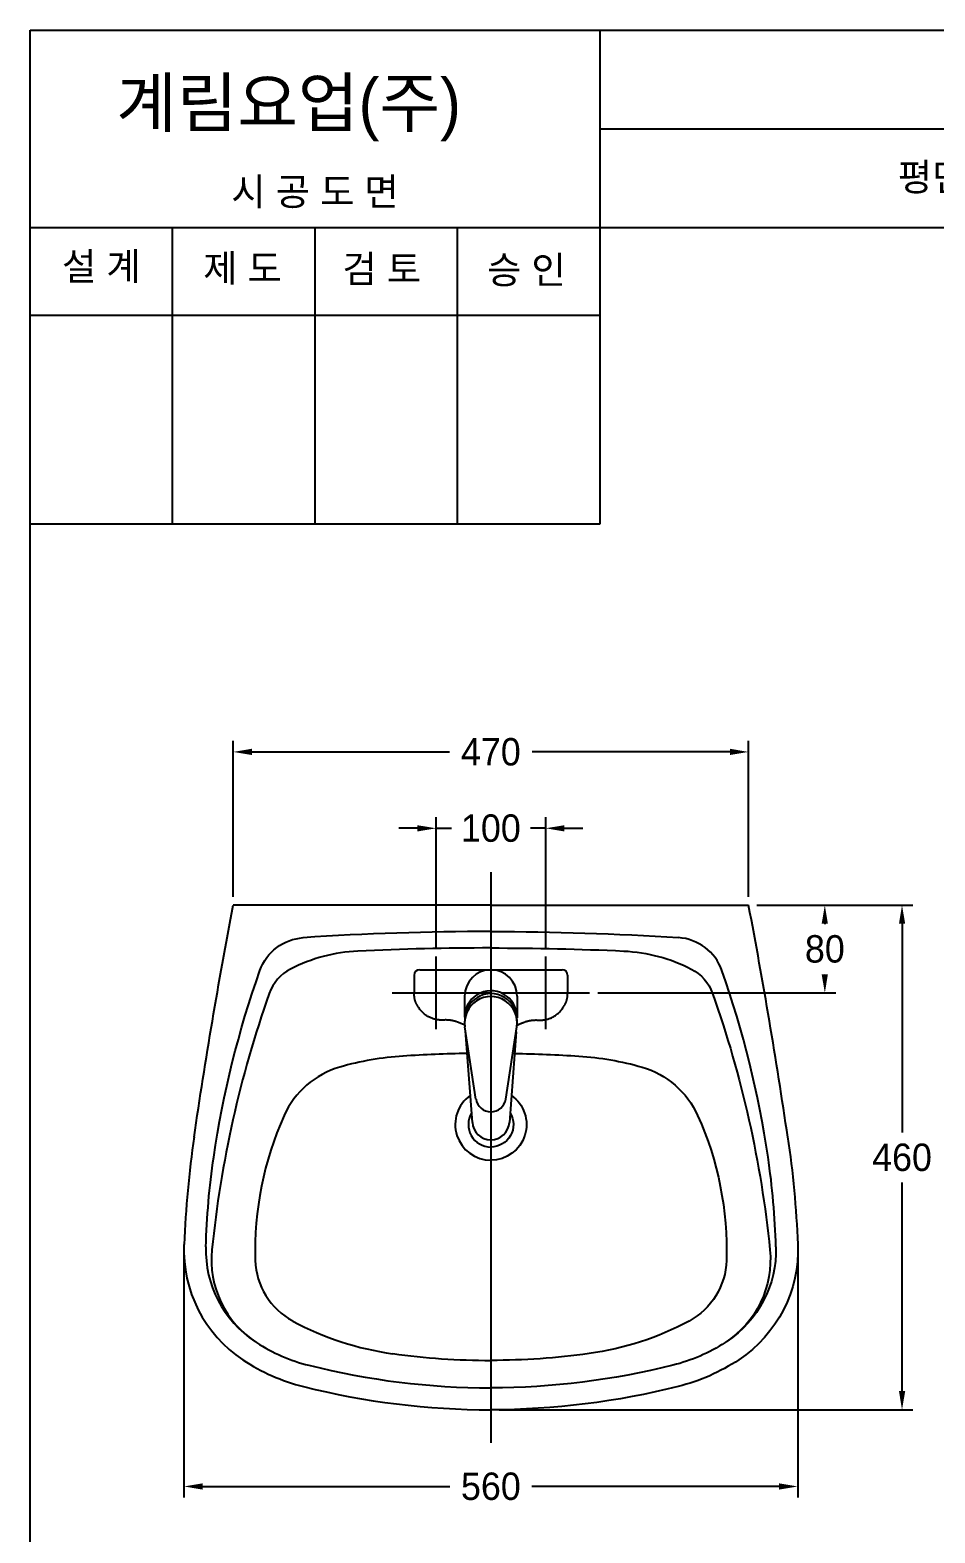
# Model space of a CAD drawing. Header units: millimetres. Extents: x 0 to 3800, y -67 to 2530.
# Drawn here: x 0 to 825, y 1160 to 2530 of the extents above; entities that cross this region are included whole.
import ezdxf
from ezdxf.enums import TextEntityAlignment as Align
from ezdxf.lldxf.tags import DXFTag

# ---------------------------------------------------------------- set-up
doc = ezdxf.new("R2010")
doc.units = ezdxf.units.MM
for name, color, linetype in [('TEXT', 7, 'Continuous'), ('내부선 및 부속', 4, 'Continuous'), ('도각라인', 7, 'Continuous'), ('외형선', 3, 'Continuous'), ('중심선', 1, 'DASHED'), ('치수선', 7, 'Continuous')]:
    doc.layers.add(name, color=color, linetype=linetype)
doc.styles.add('____', font='')
doc.styles.add('타이틀', font='H2GTRM.TTF', dxfattribs={"height": 25})
doc.styles.get('____').set_extended_font_data('굴림')
tags = doc.linetypes.add('DASHDOT', pattern=[70, 31, -13, 13, -13]).pattern_tags.tags
tags[10:11] = [DXFTag(74, 4), DXFTag(75, 0), DXFTag(340, '0'), DXFTag(46, 0.0), DXFTag(50, 0.0), DXFTag(44, 0.0), DXFTag(45, 0.0)]
tags[8:9] = [DXFTag(74, 4), DXFTag(75, 0), DXFTag(340, '0'), DXFTag(46, 0.0), DXFTag(50, 0.0), DXFTag(44, 0.0), DXFTag(45, 0.0)]
tags[6:7] = [DXFTag(74, 4), DXFTag(75, 0), DXFTag(340, '0'), DXFTag(46, 0.0), DXFTag(50, 0.0), DXFTag(44, 0.0), DXFTag(45, 0.0)]
tags[4:5] = [DXFTag(74, 4), DXFTag(75, 0), DXFTag(340, '0'), DXFTag(46, 0.0), DXFTag(50, 0.0), DXFTag(44, 0.0), DXFTag(45, 0.0)]
tags = doc.linetypes.add('DASHED', pattern=[25.72, 12.86, -12.86]).pattern_tags.tags
tags[6:7] = [DXFTag(74, 4), DXFTag(75, 0), DXFTag(340, '0'), DXFTag(46, 0.0), DXFTag(50, 0.0), DXFTag(44, 0.0), DXFTag(45, 0.0)]
tags[4:5] = [DXFTag(74, 4), DXFTag(75, 0), DXFTag(340, '0'), DXFTag(46, 0.0), DXFTag(50, 0.0), DXFTag(44, 0.0), DXFTag(45, 0.0)]
doc.dimstyles.new('MSADIM', dxfattribs={"dimtxt": 33, "dimasz": 17, "dimexe": 10, "dimexo": 7.5, "dimgap": 10, "dimtad": 0, "dimtih": 1, "dimtoh": 1, "dimdec": 0, "dimzin": 1, "dimdsep": 46, "dimtxsty": '____', "dimcen": 11.25, "dimadec": 0, "dimazin": 0, "dimtfac": 1, "dimtdec": 0, "dimtix": 1, "dimtmove": 0, "dimatfit": 3, "dimfxl": 0, "dimtolj": 1, "dimtzin": 1, "dimarcsym": 0})

# ---------------------------------------------------------------- blocks, each defined once
blk = doc.blocks.new('*D1')
at = {"layer": '치수선', "color": 0, "linetype": 'Continuous', "lineweight": -2}
for p, q in [((370.3, 1692.9), (370.3, 1812.3)), ((470.3, 1692.9), (470.3, 1812.3)), ((353.3, 1802.3), (336.3, 1802.3)), ((370.3, 1802.3), (384.4, 1802.3)), ((470.3, 1802.3), (456.3, 1802.3)), ((487.3, 1802.3), (504.3, 1802.3))]:
    blk.add_line(p, q, dxfattribs=at)
at = {"layer": '치수선', "color": 0, "linetype": 'Continuous'}
for points in [[(353.3, 1805.1), (353.3, 1799.4), (370.3, 1802.3)], [(487.3, 1805.1), (487.3, 1799.4), (470.3, 1802.3)]]:
    blk.add_solid(points, dxfattribs=at)
at = {"layer": '치수선', "color": 0, "linetype": 'Continuous', "insert": (420.3, 1802.3), "char_height": 25, "attachment_point": 5, "style": '____'}
blk.add_mtext('\\A1;100', dxfattribs=at)
blk = doc.blocks.new('*D2')
at = {"layer": '치수선', "color": 0, "linetype": 'Continuous', "lineweight": -2}
for p, q in [((185.3, 1739.7), (185.3, 1881.9)), ((655.3, 1739.7), (655.3, 1881.9)), ((202.3, 1871.9), (382.7, 1871.9)), ((638.3, 1871.9), (458, 1871.9))]:
    blk.add_line(p, q, dxfattribs=at)
at = {"layer": '치수선', "color": 0, "linetype": 'Continuous'}
for points in [[(202.3, 1874.8), (202.3, 1869.1), (185.3, 1871.9)], [(638.3, 1874.8), (638.3, 1869.1), (655.3, 1871.9)]]:
    blk.add_solid(points, dxfattribs=at)
at = {"layer": '치수선', "color": 0, "linetype": 'Continuous', "insert": (420.3, 1871.9), "char_height": 25, "attachment_point": 5, "style": '____'}
blk.add_mtext('\\A1;470', dxfattribs=at)
blk = doc.blocks.new('*D3')
at = {"layer": '치수선', "color": 0, "linetype": 'Continuous', "lineweight": -2}
for p, q in [((662.8, 1732.2), (734.9, 1732.2)), ((724.9, 1715.2), (724.9, 1715)), ((724.9, 1669.2), (724.9, 1669.4)), ((517.8, 1652.2), (734.9, 1652.2))]:
    blk.add_line(p, q, dxfattribs=at)
at = {"layer": '치수선', "color": 0, "linetype": 'Continuous'}
for points in [[(722, 1715.2), (727.7, 1715.2), (724.9, 1732.2)], [(722, 1669.2), (727.7, 1669.2), (724.9, 1652.2)]]:
    blk.add_solid(points, dxfattribs=at)
at = {"layer": '치수선', "color": 0, "linetype": 'Continuous', "insert": (724.9, 1692.2), "char_height": 25, "attachment_point": 5, "style": '____'}
blk.add_mtext('\\A1;80', dxfattribs=at)
blk = doc.blocks.new('*D4')
at = {"layer": '치수선', "color": 0, "linetype": 'Continuous', "lineweight": -2}
for p, q in [((662.8, 1732.2), (805.3, 1732.2)), ((795.3, 1715.2), (795.3, 1525)), ((795.3, 1289.2), (795.3, 1479.4)), ((427.8, 1272.2), (805.3, 1272.2))]:
    blk.add_line(p, q, dxfattribs=at)
at = {"layer": '치수선', "color": 0, "linetype": 'Continuous'}
for points in [[(792.5, 1715.2), (798.2, 1715.2), (795.3, 1732.2)], [(792.5, 1289.2), (798.2, 1289.2), (795.3, 1272.2)]]:
    blk.add_solid(points, dxfattribs=at)
at = {"layer": '치수선', "color": 0, "linetype": 'Continuous', "insert": (795.3, 1502.2), "char_height": 25, "attachment_point": 5, "style": '____'}
blk.add_mtext('\\A1;460', dxfattribs=at)
blk = doc.blocks.new('*D5')
at = {"layer": '치수선', "color": 0, "linetype": 'Continuous', "lineweight": -2}
for p, q in [((140.4, 1415.5), (140.4, 1192.3)), ((700.2, 1415.5), (700.2, 1192.3)), ((157.4, 1202.3), (383, 1202.3)), ((683.2, 1202.3), (457.7, 1202.3))]:
    blk.add_line(p, q, dxfattribs=at)
at = {"layer": '치수선', "color": 0, "linetype": 'Continuous'}
for points in [[(157.4, 1205.1), (157.4, 1199.4), (140.4, 1202.3)], [(683.2, 1205.1), (683.2, 1199.4), (700.2, 1202.3)]]:
    blk.add_solid(points, dxfattribs=at)
at = {"layer": '치수선', "color": 0, "linetype": 'Continuous', "insert": (420.3, 1202.3), "char_height": 25, "attachment_point": 5, "style": '____'}
blk.add_mtext('\\A1;560', dxfattribs=at)

msp = doc.modelspace()

# ---------------------------------------------------------------- linework, layer by layer
at = {"layer": '내부선 및 부속', "linetype": 'Continuous'}
for p, q in [((355.4, 1673.4), (485.3, 1673.4)), ((350.4, 1668.4), (350.4, 1651.8)), ((490.3, 1668.4), (490.3, 1651.8))]:
    msp.add_line(p, q, dxfattribs=at)
at = {"layer": '내부선 및 부속', "linetype": 'Continuous', "flags": 128}
for points in [[(209.7, 1672.7, -0.299602), (249.2, 1702.6)], [(420.3, 1708.2, -0.016433), (591.5, 1702.6)], [(420.3, 1693.2, -0.011661), (541.6, 1690.4)], [(541.6, 1690.4, -0.107286), (603.1, 1674)], [(167.5, 1502.6, -0.048725), (209.7, 1672.7)], [(603.1, 1674, -0.191422), (622.5, 1651.7)], [(622.5, 1651.7, -0.060065), (674.8, 1418.1)], [(160.4, 1420.6, -0.029606), (167.5, 1502.6)], [(674.8, 1418.1, -0.281415), (634.1, 1333.5)], [(680.3, 1420.6, -0.259066), (635.5, 1334.5)], [(634.1, 1333.5, -0.08197), (586.3, 1312.8)], [(586.3, 1312.8, -0.061709), (420.3, 1292.2)]]:
    msp.add_lwpolyline(points, format="xyb", dxfattribs=at)
at = {"layer": '내부선 및 부속', "linetype": 'Continuous'}
for points in [[(396.4, 1649.4), (396.4, 1630.2)], [(444.3, 1649.4), (444.3, 1630.2)], [(406.7, 1555.5), (396.7, 1621.4)], [(403.4, 1534.2), (397.3, 1617.5)], [(433.9, 1555.5), (444, 1621.4)], [(443.3, 1616.8), (437.3, 1534.2)], [(444.3, 1630.2), (444.2, 1629.4)]]:
    msp.add_lwpolyline(points, dxfattribs=at)
for points in [[(439, 1558.8, -0.732213), (420.3, 1499.7)], [(437.9, 1542.8, -0.584102), (420.3, 1511.7)]]:
    msp.add_lwpolyline(points, format="xyb", dxfattribs=at)
for centre, radius, start, end in [((420.3, -897.5), 2605.7, 90, 93.7659), ((588.5, 1657.7), 45, 19.5207, 86.2341), ((306.1, 1540.5), 150, 92.6723, 117.1667), ((420.3, -906.8), 2600, 90, 92.6723), ((255.9, 1638.4), 40, 117.1667, 160.5131), ((355.4, 1668.4), 5, 90, 180), ((420.3, 1649.4), 23.9, 90, 180), ((420.3, 1649.4), 23.9, 0, 90), ((485.3, 1668.4), 5, 0, 90), ((-218.9, 1371.4), 901.6, 8.3626, 19.5207), ((1160.9, 1318.1), 1000, 160.5121, 174.2614), ((420.3, 1630.2), 23.9, 0, 182.9973), ((420.3, 1627.7), 23.9, 356.8027, 183.1973), ((420.3, 1625), 23.9, 351.3148, 188.6852), ((420.3, 1532.2), 32.5, 125.1858, 270), ((420.3, 1557.5), 13.7, 188.4615, 351.5385), ((420.3, 1532.2), 20.5, 148.8707, 270), ((420.3, 1535.2), 16.9, 183.49, 356.51), ((-14.5, 1401.5), 695, 1.5794, 8.3626), ((260.3, 1417.9), 100, 178.4206, 236.5168), ((255.4, 1409.1), 90, 174.2614, 237.131), ((293.4, 1467.9), 160, 237.131, 255.8752), ((420.3, 1972.2), 680, 255.8752, 270)]:
    msp.add_arc(centre, radius, start, end, dxfattribs=at)
for points in [[(375.4, 1627.5), (360.7, 1626.9), (353.3, 1640.7), (350.3, 1645.5), (350.4, 1651.8)], [(465.3, 1627.5), (479.9, 1626.9), (487.3, 1640.7), (490.4, 1645.5), (490.3, 1651.8)]]:
    msp.add_rational_spline(points, [1, 0.775275130784, 0.895394481921, 0.931831650403, 1], degree=2, knots=[0, 0, 0, 30.130179, 30.130179, 39.269908, 39.269908, 39.269908], dxfattribs=at)
for points in [[(377.6, 1627.5), (376.5, 1627.5), (375.4, 1627.5)], [(463, 1627.5), (464.2, 1627.5), (465.3, 1627.5)]]:
    msp.add_open_spline(points, degree=2, dxfattribs=at)
for points, weights in [([(389.2, 1625.8), (383.7, 1627.8), (377.6, 1627.5)], [1, 0.933773440227, 1]), ([(396.5, 1622.7), (394.4, 1623.9), (389.2, 1625.8)], [1, 0.958237368704, 1]), ([(444.2, 1622.7), (446.2, 1623.9), (451.4, 1625.8)], [1, 0.958237368704, 1]), ([(451.4, 1625.8), (456.9, 1627.8), (463, 1627.5)], [1, 0.933773440227, 1])]:
    msp.add_rational_spline(points, weights, degree=2, dxfattribs=at)
at = {"layer": '도각라인'}
for p, q in [((0, 0), (0, 2530)), ((0, 2530), (1800, 2530)), ((520, 2080), (520, 2530)), ((520, 2440), (1800, 2440)), ((0, 2350), (1800, 2350)), ((130, 2080), (130, 2350)), ((260, 2080), (260, 2350)), ((390, 2080), (390, 2350)), ((0, 2270), (520, 2270)), ((0, 2080), (520, 2080))]:
    msp.add_line(p, q, dxfattribs=at)
at = {"layer": '외형선', "linetype": 'Continuous'}
for q in [(185.3, 1732.2), (655.3, 1732.2)]:
    msp.add_line((420.3, 1732.2), q, dxfattribs=at)
at = {"layer": '외형선', "linetype": 'Continuous', "flags": 128}
for points in [[(149.6, 1520.6, -0.01073), (185.3, 1732.2)], [(441.8, 1597, -0.011743), (500.5, 1594.6)], [(500.5, 1594.6, -0.054366), (558.2, 1584.6)], [(558.2, 1584.6, -0.220079), (608.9, 1540.5)], [(608.9, 1540.5, -0.113729), (635.2, 1408.4)], [(691, 1521.1, -0.025946), (700.2, 1423)], [(700.2, 1423, -0.263011), (646.5, 1317.8)], [(635.2, 1408.4, -0.267742), (601.1, 1353.1)], [(601.1, 1353.1, -0.089512), (509.9, 1323.4)], [(509.9, 1323.4, -0.034306), (420.3, 1317.2)], [(646.5, 1317.8, -0.084668), (591.2, 1293.4)], [(591.2, 1293.4, -0.061709), (420.3, 1272.2)]]:
    msp.add_lwpolyline(points, format="xyb", dxfattribs=at)
at = {"layer": '외형선', "linetype": 'Continuous'}
for centre, radius, start, end in [((-4256, 795), 5000, 8.344, 10.8031), ((357.5, 1325.2), 270, 93.6772, 106.1248), ((420.3, 347.2), 1250, 90.988, 93.6772), ((304.7, 1507.7), 80, 106.1248, 155.7717), ((505.3, 1417.4), 300, 155.7717, 181.725), ((1089.6, 1382.7), 950, 171.629, 177.5741), ((260.3, 1417.9), 120, 177.5741, 236.5168), ((270.4, 1410.4), 65, 181.725, 241.6806), ((367.7, 1590.8), 270, 241.6806, 262.1408), ((293.4, 1467.9), 180, 236.5168, 255.8752), ((420.3, 1972.2), 655, 262.1408, 270), ((420.3, 1972.2), 700, 255.8752, 270)]:
    msp.add_arc(centre, radius, start, end, dxfattribs=at)
at = {"layer": '중심선', "linetype": 'DASHDOT'}
for p, q in [((420.3, 1762.2), (420.3, 1242.2)), ((370.3, 1619.2), (370.3, 1685.4)), ((470.3, 1619.2), (470.3, 1685.4)), ((330.4, 1652.2), (420.3, 1652.2)), ((429.8, 1652.2), (510.3, 1652.2))]:
    msp.add_line(p, q, dxfattribs=at)

# ---------------------------------------------------------------- texts
at = {"layer": 'TEXT', "style": '타이틀'}
msp.add_text('계림요업(주)', height=44, dxfattribs=at).set_placement((78.7, 2441.8))
for s, p in [('평면붙임 세면기', (905.8, 2396)), ('시 공 도 면', (259.9, 2382.7)), ('설 계', (65, 2314.6)), ('제 도', (193.8, 2312.9)), ('검 토', (320.8, 2312.3)), ('승 인', (452.7, 2311.4))]:
    msp.add_text(s, height=25, dxfattribs=at).set_placement(p, align=Align.MIDDLE_CENTER)

# ---------------------------------------------------------------- dimensions: what is measured, and where the dimension line sits
at = {"layer": '치수선', "linetype": 'Continuous'}
for base, p1, p2, picture, middle in [((655.3, 1871.9), (185.3, 1732.2), (655.3, 1732.2), '*D2', (420.3, 1871.9)), ((470.3, 1802.3), (370.3, 1685.4), (470.3, 1685.4), '*D1', (420.3, 1802.3)), ((140.4, 1202.3), (700.2, 1423), (140.4, 1423), '*D5', (420.3, 1202.3))]:
    dim = msp.add_linear_dim(base=base, p1=p1, p2=p2, dimstyle='MSADIM', override={"dimtxt": 25}, dxfattribs=at)
    dim.commit()
    dim.dimension.update_dxf_attribs({"geometry": picture, "text_midpoint": middle, "dimtype": 160})
for base, p1, picture, middle in [((795.3, 1732.2), (420.3, 1272.2), '*D4', (795.3, 1502.2)), ((724.9, 1732.2), (510.3, 1652.2), '*D3', (724.9, 1692.2))]:
    dim = msp.add_linear_dim(base=base, p1=p1, p2=(655.3, 1732.2), angle=90, dimstyle='MSADIM', override={"dimtxt": 25}, dxfattribs=at)
    dim.commit()
    dim.dimension.update_dxf_attribs({"geometry": picture, "text_midpoint": middle, "dimtype": 160})

doc.saveas('drawing.dxf')
